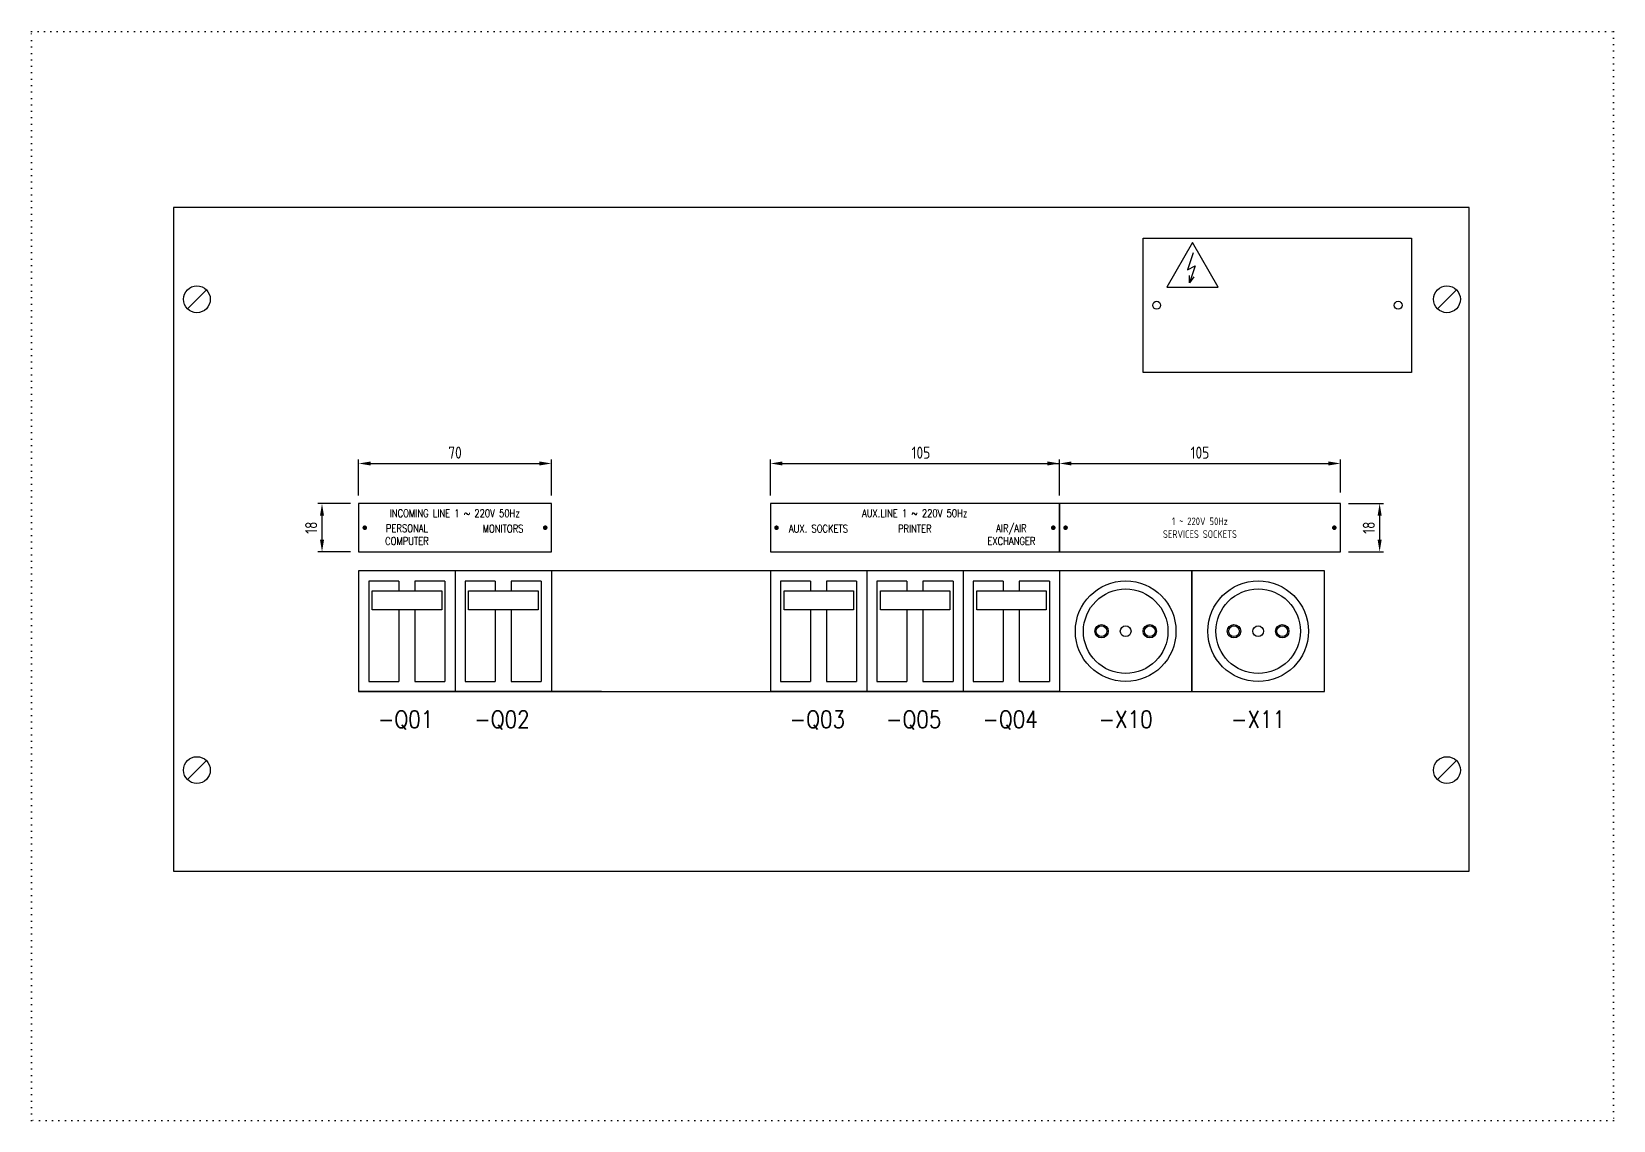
# Model space of a CAD drawing. Extents: x 21 to 415, y 21 to 292.
import ezdxf
from ezdxf.enums import TextEntityAlignment as Align

# ---------------------------------------------------------------- set-up
doc = ezdxf.new("R2010")
doc.units = 0
doc.header["$LTSCALE"] = 8
doc.header["$MEASUREMENT"] = 0
doc.linetypes.add('DOT15', pattern=[0.1875, 0, -0.1875])
doc.layers.get('0').update_dxf_attribs({"linetype": 'CONTINUOUS'})
doc.styles.add('DIN', font='DIN.SHX', dxfattribs={"width": 0.85})
doc.styles.add('H', font='ROMANS', dxfattribs={"width": 0.85, "height": 4.5})
doc.styles.add('ROMANS', font='romans', dxfattribs={"width": 0.8})

# ---------------------------------------------------------------- blocks, each defined once
blk = doc.blocks.new('VITE')
blk.add_line((-3.54, -3.54), (3.54, 3.54))
blk.add_circle((0, 0), 5)

msp = doc.modelspace()

# ---------------------------------------------------------------- linework, layer by layer
at = {"linetype": 'DOT15'}
for p, q in [((21, 21), (21, 292)), ((21, 292), (415, 292)), ((415, 292), (415, 21)), ((415, 21), (21, 21))]:
    msp.add_line(p, q, dxfattribs=at)
for p, q in [((102.46, 176.52), (102.46, 185.51)), ((150.46, 176.52), (150.46, 185.51)), ((150.46, 176.52), (150.46, 185.51)), ((205.02, 176.52), (205.02, 185.51)), ((277.02, 176.52), (277.02, 185.51)), ((347.02, 177.3), (347.02, 185.51)), ((105.46, 184.51), (147.46, 184.51)), ((208.02, 184.51), (277.02, 184.51)), ((277.02, 176.52), (277.02, 184.73)), ((280.02, 184.51), (344.02, 184.51)), ((100.46, 174.52), (92.33, 174.52)), ((349.02, 174.52), (357.78, 174.52)), ((93.33, 165.52), (93.33, 171.52)), ((356.78, 171.52), (356.78, 165.52)), ((100.46, 162.52), (92.33, 162.52)), ((349.02, 162.52), (357.78, 162.52))]:
    msp.add_line(p, q)
at = {"color": 3}
for p, q in [((102.46, 157.75), (102.46, 127.75)), ((126.46, 157.75), (126.46, 127.75)), ((126.46, 157.75), (126.46, 127.75)), ((150.46, 157.75), (150.46, 127.75)), ((150.46, 157.75), (150.46, 127.75)), ((205.02, 157.75), (205.02, 127.75)), ((205.02, 157.75), (205.02, 127.75)), ((229.02, 157.75), (229.02, 127.75)), ((229.02, 157.75), (229.02, 127.75)), ((253.02, 157.75), (253.02, 127.75)), ((253.02, 157.75), (253.02, 127.75)), ((253.02, 157.75), (253.02, 127.75)), ((277.02, 157.75), (277.02, 127.75)), ((114.99, 127.75), (102.46, 127.75)), ((126.46, 127.75), (114.99, 127.75)), ((138.99, 127.75), (126.46, 127.75)), ((150.46, 127.75), (138.99, 127.75)), ((162.99, 127.75), (150.46, 127.75)), ((217.55, 127.75), (205.02, 127.75)), ((229.02, 127.75), (217.55, 127.75)), ((241.55, 127.75), (229.02, 127.75)), ((253.02, 127.75), (241.55, 127.75)), ((265.55, 127.75), (253.02, 127.75)), ((277.02, 127.75), (265.55, 127.75))]:
    msp.add_line(p, q, dxfattribs=at)
at = {"color": 7}
for p, q in [((104.96, 155.24), (104.96, 130.25)), ((112.48, 155.24), (104.96, 155.24)), ((112.48, 155.24), (112.48, 152.82)), ((123.95, 155.24), (116.43, 155.24)), ((116.43, 155.24), (116.43, 152.82)), ((123.95, 155.24), (123.95, 130.25)), ((128.96, 155.24), (128.96, 130.25)), ((136.48, 155.24), (128.96, 155.24)), ((136.48, 155.24), (136.48, 152.82)), ((140.43, 155.24), (140.43, 152.82)), ((147.95, 155.24), (140.43, 155.24)), ((147.95, 155.24), (147.95, 130.25)), ((207.52, 155.24), (207.52, 130.25)), ((215.04, 155.24), (207.52, 155.24)), ((215.04, 155.24), (215.04, 152.82)), ((218.99, 155.24), (218.99, 152.82)), ((226.51, 155.24), (218.99, 155.24)), ((226.51, 155.24), (226.51, 130.25)), ((231.52, 155.24), (231.52, 130.25)), ((239.04, 155.24), (231.52, 155.24)), ((239.04, 155.24), (239.04, 152.82)), ((242.99, 155.24), (242.99, 152.82)), ((250.51, 155.24), (242.99, 155.24)), ((250.51, 155.24), (250.51, 130.25)), ((255.52, 155.24), (255.52, 130.25)), ((263.04, 155.24), (255.52, 155.24)), ((263.04, 155.24), (263.04, 152.82)), ((266.99, 155.24), (266.99, 152.82)), ((274.51, 155.24), (266.99, 155.24)), ((274.51, 155.24), (274.51, 130.25)), ((112.48, 148.04), (112.48, 130.25)), ((116.43, 148.04), (116.43, 130.25)), ((136.48, 148.04), (136.48, 130.25)), ((140.43, 148.04), (140.43, 130.25)), ((215.04, 148.04), (215.04, 130.25)), ((218.99, 148.04), (218.99, 130.25)), ((239.04, 148.04), (239.04, 130.25)), ((242.99, 148.04), (242.99, 130.25)), ((263.04, 148.04), (263.04, 130.25)), ((266.99, 148.04), (266.99, 130.25)), ((104.96, 130.25), (112.48, 130.25)), ((116.43, 130.25), (123.95, 130.25)), ((128.96, 130.25), (136.48, 130.25)), ((140.43, 130.25), (147.95, 130.25)), ((207.52, 130.25), (215.04, 130.25)), ((218.99, 130.25), (226.51, 130.25)), ((231.52, 130.25), (239.04, 130.25)), ((242.99, 130.25), (250.51, 130.25)), ((255.52, 130.25), (263.04, 130.25)), ((266.99, 130.25), (274.51, 130.25))]:
    msp.add_line(p, q, dxfattribs=at)
at = {"color": 2}
msp.add_lwpolyline([(56.35, 83.01), (379.1, 83.01), (379.1, 248.22), (56.35, 248.22)], close=True, dxfattribs=at)
at = {"color": 7, "linetype": 'Continuous'}
msp.add_lwpolyline([(297.91, 240.61), (364.73, 240.61), (364.73, 207.19), (297.91, 207.19)], close=True, dxfattribs=at)
at = {"color": 1, "linetype": 'Continuous'}
msp.add_lwpolyline([(310.16, 239.49), (303.73, 228.36), (316.59, 228.36)], close=True, dxfattribs=at)
for points in [[(310.33, 236.97), (308.92, 232.75), (310.8, 233.69), (309.39, 229.46)], [(310.52, 230.96), (309.39, 229.46), (309.39, 231.34)]]:
    msp.add_lwpolyline(points, dxfattribs=at)
at = {"color": 3}
for points in [[(102.46, 162.52), (150.46, 162.52), (150.46, 174.52), (102.46, 174.52)], [(205.02, 162.52), (277.02, 162.52), (277.02, 174.52), (205.02, 174.52)], [(277.02, 162.52), (347.02, 162.52), (347.02, 174.52), (277.02, 174.52)], [(102.46, 127.75), (343.02, 127.75), (343.02, 157.75), (102.46, 157.75)], [(105.86, 152.82), (123.18, 152.82), (123.18, 148.04), (105.86, 148.04)], [(129.86, 152.82), (147.18, 152.82), (147.18, 148.04), (129.86, 148.04)], [(208.42, 152.82), (225.73, 152.82), (225.73, 148.04), (208.42, 148.04)], [(232.42, 152.82), (249.73, 152.82), (249.73, 148.04), (232.42, 148.04)], [(256.42, 152.82), (273.73, 152.82), (273.73, 148.04), (256.42, 148.04)]]:
    msp.add_lwpolyline(points, close=True, dxfattribs=at)
at = {"const_width": 0.573}
for points in [[(103.7, 168.52, 1), (104.27, 168.52, 1)], [(148.64, 168.52, 1), (149.22, 168.52, 1)], [(206.26, 168.52, 1), (206.83, 168.52, 1)], [(275.2, 168.52, 1), (275.78, 168.52, 1)], [(278.26, 168.52, 1), (278.83, 168.52, 1)], [(345.2, 168.52, 1), (345.78, 168.52, 1)]]:
    msp.add_lwpolyline(points, format="xyb", close=True, dxfattribs=at)
for points in [[(277.02, 127.75), (310.02, 127.75), (310.02, 157.75), (277.02, 157.75)], [(310.02, 127.75), (343.02, 127.75), (343.02, 157.75), (310.02, 157.75)]]:
    msp.add_lwpolyline(points, close=True)
at = {"color": 1, "linetype": 'Continuous'}
for centre in [(301.25, 223.9), (361.39, 223.9)]:
    msp.add_circle(centre, 0.974, dxfattribs=at)
for centre, radius in [((293.52, 142.75), 12.53), ((326.52, 142.75), 12.53), ((293.52, 142.75), 10.52), ((326.52, 142.75), 10.52), ((287.5, 142.75), 1.67), ((287.5, 142.75), 1.34), ((293.52, 142.75), 1.34), ((299.53, 142.75), 1.67), ((299.53, 142.75), 1.34), ((320.5, 142.75), 1.67), ((320.5, 142.75), 1.34), ((326.52, 142.75), 1.34), ((332.53, 142.75), 1.67), ((332.53, 142.75), 1.34)]:
    msp.add_circle(centre, radius)
for points in [[(105.46, 185.01), (105.46, 184.01), (102.46, 184.51)], [(147.46, 185.01), (147.46, 184.01), (150.46, 184.51)], [(208.02, 185.01), (208.02, 184.01), (205.02, 184.51)], [(274.02, 185.01), (274.02, 184.01), (277.02, 184.51)], [(280.02, 185.01), (280.02, 184.01), (277.02, 184.51)], [(344.02, 185.01), (344.02, 184.01), (347.02, 184.51)], [(92.83, 171.52), (93.83, 171.52), (93.33, 174.52)], [(356.28, 171.52), (357.28, 171.52), (356.78, 174.52)], [(92.83, 165.52), (93.83, 165.52), (93.33, 162.52)], [(356.28, 165.52), (357.28, 165.52), (356.78, 162.52)]]:
    msp.add_solid(points)

# ---------------------------------------------------------------- block references
at = {"xscale": 0.6682200000000095, "yscale": 0.6682200000001519, "zscale": 0.66822, "rotation": 180}
for p in [(62.16, 225.39), (373.55, 225.39)]:
    msp.add_blockref('VITE', p, dxfattribs=at)
at = {"xscale": 0.6682200000000095, "yscale": 0.6682200000001519, "zscale": 0.66822}
for p in [(62.16, 108.18), (373.55, 108.18)]:
    msp.add_blockref('VITE', p, dxfattribs=at)

# ---------------------------------------------------------------- texts
at = {"color": 3, "style": 'H', "width": 0.85}
for s, p in [('-Q01', (114.18, 122.97)), ('-Q02', (138.18, 122.97)), ('-Q03', (216.74, 122.97)), ('-Q05', (240.74, 122.97)), ('-Q04', (264.74, 122.97)), ('-X10', (293.52, 122.97)), ('-X11', (326.52, 122.97))]:
    msp.add_text(s, height=4.296, dxfattribs=at).set_placement(p, align=Align.TOP_CENTER)
at = {"char_height": 3, "attachment_point": 5, "style": 'DIN'}
for s, insert in [('\\A1;70', (126.46, 187.21)), ('105', (242.52, 187.21)), ('\\A1;105', (312.02, 187.21))]:
    msp.add_mtext(s, dxfattribs=dict(at, insert=insert))
at = {"char_height": 3, "attachment_point": 5, "rotation": 90, "style": 'DIN'}
for insert in [(90.63, 168.52), (354.08, 168.52)]:
    msp.add_mtext('\\A1;18', dxfattribs=dict(at, insert=insert))
at = {"attachment_point": 5}
for s, insert, char_height, width, style in [('INCOMING LINE 1 ~ 220V 50Hz', (126.4, 172.12), 1.9092, 40, 'ROMANS'), ('AUX.LINE 1 ~ 220V 50Hz', (240.96, 172.12), 1.9092, 40, 'ROMANS'), ('AIR/AIR\\PEXCHANGER', (265.05, 166.8), 1.909, 38.184, 'ROMANS'), ('1 ~ 220V 50Hz\\PSERVICES SOCKETS', (312.02, 168.52), 1.909, 26.377, 'DIN'), ('PERSONAL\\PCOMPUTER', (114.49, 166.8), 1.909, 38.184, 'ROMANS'), ('MONITORS', (138.43, 168.29), 1.909, 38.184, 'ROMANS'), ('AUX. SOCKETS', (216.99, 168.29), 1.9092, 38.184, 'ROMANS'), ('PRINTER', (240.99, 168.29), 1.909, 38.184, 'ROMANS')]:
    msp.add_mtext(s, dxfattribs=dict(at, insert=insert, char_height=char_height, width=width, style=style))

doc.saveas('drawing.dxf')
